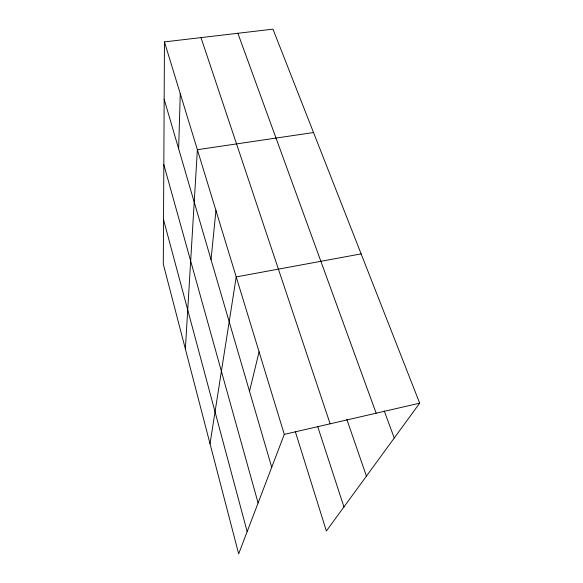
<?xml version="1.0" encoding="UTF-8"?>
<svg xmlns="http://www.w3.org/2000/svg" width="583" height="583" viewBox="0 0 583 583"><rect width="100%" height="100%" fill="white"/><g stroke="black" fill="none" stroke-linecap="round" stroke-linejoin="round"><path stroke-width="0.87" d="M164.464 41.903L163.306 264.15L238.666 553.85L284.293 434.379L164.464 41.903L272.975 29.15L419.694 403.166L326.363 531.011L295.333 431.646M178.646 148.796L180.271 93.666M185.372 348.969L197.375 149.7L313.53 132.53M211.017 259.559L215.958 210.565M210.026 443.772L236.217 276.91L361.132 253.889M249.517 391.31L259.085 351.811M284.293 434.379L419.694 403.166M384.197 410.818L394.246 438.03M237.871 33.275L376.152 413.201M346.819 419.323L366.43 476.136M200.989 37.611L330.131 423.812M317.793 426.843L343.941 506.94M164.166 99.248L271.722 467.289M163.823 164.632L258.094 502.976M163.539 219.682L247.156 531.609"/></g></svg>
